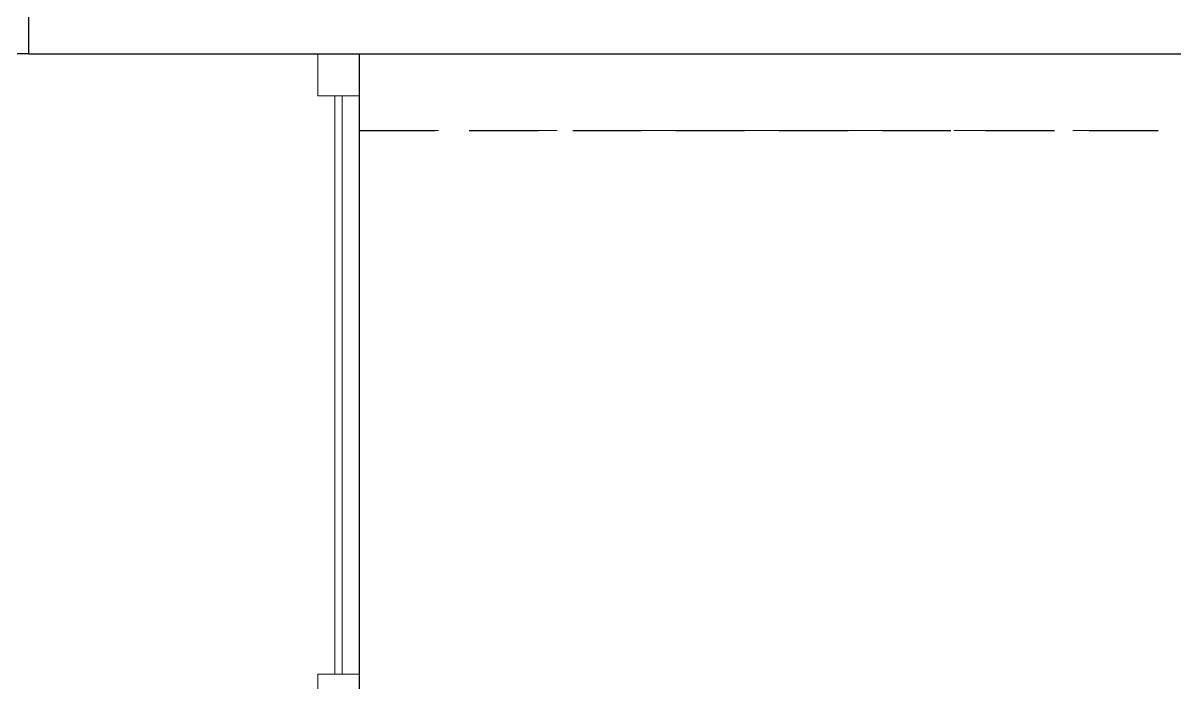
# Model space of a CAD drawing. Header units: inches. Extents: x -167 to 6071, y -6287 to -2731.
# Drawn here: x 104.5 to 188.2, y -6097.7 to -6049.8 of the extents above; entities that cross this region are included whole.
import ezdxf

# ---------------------------------------------------------------- set-up
doc = ezdxf.new("R2010")
doc.units = ezdxf.units.IN
doc.header["$LTSCALE"] = 96
doc.header["$MEASUREMENT"] = 0
doc.linetypes.add('Dash', pattern=[0.225, 0.15, -0.075])
doc.layers.add('Doors', color=5, linetype='Continuous', lineweight=9)
doc.layers.add('Furniture', color=7, linetype='Continuous', lineweight=5, true_color=0x994d00)
doc.layers.add('PDF_Geometry', color=7, linetype='Continuous', true_color=0x4a4a4a)

msp = doc.modelspace()

# ---------------------------------------------------------------- linework, layer by layer
at = {"layer": 'Doors', "transparency": 33554687}
for points in [[(128.917, -6055.082), (125.93, -6055.082), (125.93, -6052.042)], [(127.157, -6097.055), (127.157, -6055.082)], [(127.69, -6097.055), (127.69, -6055.082)], [(128.917, -6097.055), (125.93, -6097.055), (125.93, -6100.042)]]:
    msp.add_lwpolyline(points, dxfattribs=at)
at = {"layer": 'Furniture', "linetype": 'Dash', "ltscale": 0.4, "transparency": 33554687}
msp.add_lwpolyline([(128.917, -6057.589), (202.41, -6057.589), (202.41, -5997.589)], dxfattribs=at)
at = {"layer": 'PDF_Geometry', "color": 7}
for points in [[(108.97, -5876.095), (123.423, -5876.095), (123.423, -5990.815), (126.943, -5990.815), (126.943, -5961.109), (186.943, -5961.109), (186.943, -6048.575), (126.943, -6048.575), (126.943, -6018.815), (123.423, -6018.815), (123.423, -6048.575), (104.917, -6048.575), (104.917, -6052.042), (196.917, -6052.042), (196.917, -5997.589), (210.197, -5997.589), (210.197, -5994.069)], [(104.917, -6052.042), (44.917, -6052.042), (44.917, -6048.575), (-37.057, -6048.575), (-37.057, -5902.282)], [(128.917, -6052.042), (128.917, -6100.042), (20.917, -6100.042), (20.917, -6052.042)]]:
    msp.add_lwpolyline(points, dxfattribs=at)
at = {"layer": 'PDF_Geometry'}
for points in [[(128.917, -6057.589), (134.41, -6057.589)], [(136.917, -6057.589), (141.93, -6057.589)], [(144.437, -6057.589), (149.397, -6057.589)], [(151.903, -6057.589), (156.917, -6057.589)], [(159.423, -6057.589), (164.437, -6057.589)], [(166.943, -6057.589), (171.903, -6057.589)], [(174.41, -6057.589), (179.423, -6057.589)], [(181.93, -6057.589), (186.943, -6057.589)]]:
    msp.add_lwpolyline(points, dxfattribs=at)

doc.saveas('drawing.dxf')
